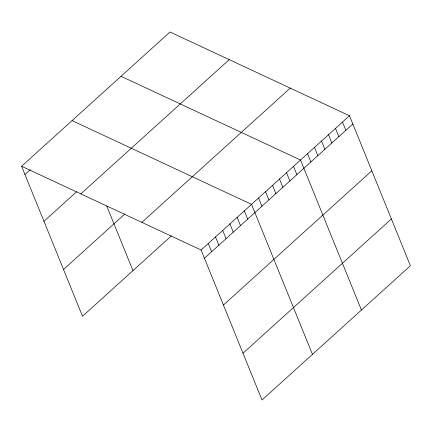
<?xml version="1.0" encoding="UTF-8"?>
<svg xmlns="http://www.w3.org/2000/svg" width="432" height="432" viewBox="0 0 432 432"><rect width="100%" height="100%" fill="white"/><g stroke="black" fill="none" stroke-linecap="round" stroke-linejoin="round"><path stroke-width="0.65" d="M21.6 166.261L170.003 31.995L349.488 115.738L410.4 265.739L261.997 400.005L201.085 250.004L21.6 166.261L82.512 316.262L171.445 235.796M24.953 174.517L30.24 169.733M43.945 221.292L76.626 191.727M80.833 193.892L229.235 59.632M63.515 269.487L124.967 213.889M141.858 222.367L290.261 88.101M201.085 250.004L349.488 115.738M204.439 258.26L352.841 123.995M223.436 305.035L371.839 170.775M243.005 353.23L391.408 218.965M121.03 76.302L300.515 160.045L361.427 310.046M72.058 120.609L251.543 204.352L312.455 354.353M342.495 122.067L345.848 130.329M335.497 128.401L338.85 136.658M328.504 134.73L331.857 142.987M321.505 141.059L324.859 149.315M314.512 147.388L317.866 155.644M307.514 153.716L310.867 161.973M293.522 166.374L296.876 174.636M286.524 172.708L289.877 180.965M279.531 179.037L282.884 187.294M272.533 185.366L275.886 193.622M265.534 191.695L268.888 199.951M258.541 198.023L261.895 206.28M244.334 210.875L247.687 219.132M237.13 217.399L240.484 225.655M229.921 223.916L233.275 232.178M222.712 230.44L226.066 238.696M215.503 236.963L218.857 245.219M208.294 243.481L211.648 251.743M106.699 205.918L132.964 270.61"/></g></svg>
